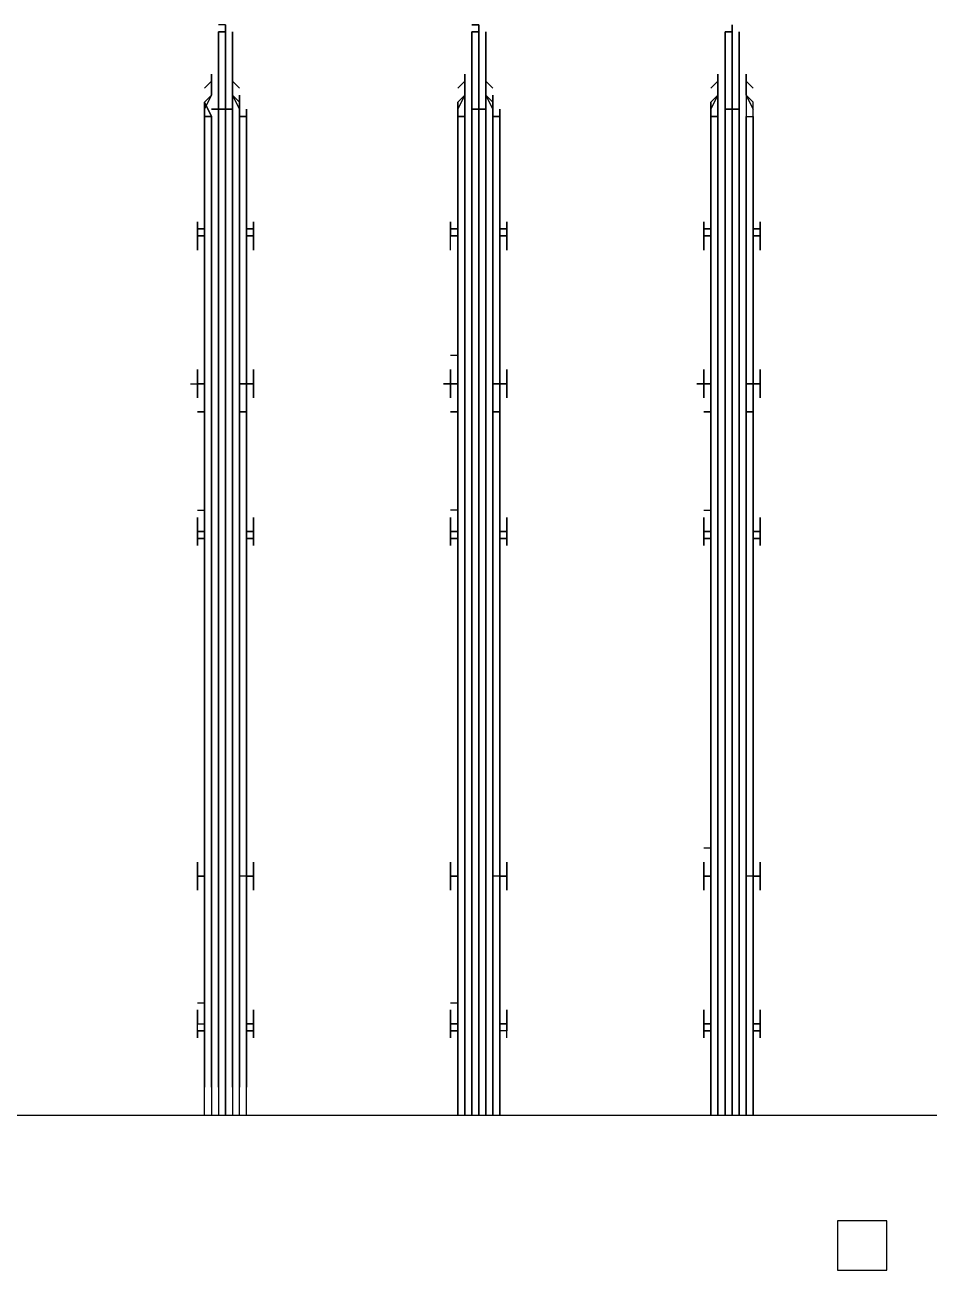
# Model space of a CAD drawing. Header units: metres. Extents: x 530797 to 531186, y 2675944 to 2676144.
# Drawn here: x 531162.012 to 531162.1898, y 2676012.1188 to 2676012.3636 of the extents above; entities that cross this region are included whole.
import ezdxf

# ---------------------------------------------------------------- set-up
doc = ezdxf.new("R2010")
doc.units = ezdxf.units.M
doc.layers.add('IDT', color=7, linetype='Continuous')

# ---------------------------------------------------------------- blocks, each defined once
blk = doc.blocks.new('IDT')
at = {"layer": 'IDT', "color": 0, "lineweight": 25}
for p, q in [((13.97549, 14.54419), (13.96581, 14.54419)), ((13.96581, 14.54419), (13.96581, 14.53451)), ((13.97549, 14.53451), (13.97549, 14.54419)), ((13.96581, 14.53451), (13.97549, 14.53451)), ((14.34065, 14.51376), (13.87591, 14.51376)), ((13.99209, 14.31735), (13.99209, 14.51376)), ((13.99209, 14.51376), (13.99209, 14.31735)), ((13.99348, 14.31735), (13.99348, 14.51376)), ((13.99348, 14.51376), (13.99348, 14.31735)), ((13.99486, 14.31597), (13.99486, 14.51376)), ((13.99486, 14.51376), (13.99486, 14.31597)), ((13.99624, 14.51376), (13.99624, 14.31597)), ((13.99624, 14.31597), (13.99624, 14.51376)), ((13.99624, 14.51376), (13.99624, 14.31597)), ((13.99624, 14.31597), (13.99624, 14.51376)), ((13.99763, 14.51376), (13.99763, 14.31597)), ((13.99763, 14.31597), (13.99763, 14.51376)), ((13.99901, 14.31735), (13.99901, 14.51376)), ((13.99901, 14.51376), (13.99901, 14.31735)), ((14.00039, 14.31735), (14.00039, 14.51376)), ((14.00039, 14.51376), (14.00039, 14.31735)), ((14.04189, 14.31735), (14.04189, 14.51376)), ((14.04189, 14.51376), (14.04189, 14.31735)), ((14.04189, 14.31735), (14.04189, 14.51376)), ((14.04327, 14.51376), (14.04327, 14.31735)), ((14.04327, 14.31735), (14.04327, 14.51376)), ((14.04327, 14.51376), (14.04327, 14.31735)), ((14.04465, 14.51376), (14.04465, 14.31597)), ((14.04465, 14.31597), (14.04465, 14.51376)), ((14.04465, 14.51376), (14.04465, 14.31597)), ((14.04604, 14.31597), (14.04604, 14.51376)), ((14.04604, 14.51376), (14.04604, 14.31597)), ((14.04604, 14.31597), (14.04604, 14.51376)), ((14.04604, 14.51376), (14.04604, 14.31597)), ((14.04604, 14.31597), (14.04604, 14.51376)), ((14.04604, 14.51376), (14.04604, 14.31597)), ((14.04742, 14.31597), (14.04742, 14.51376)), ((14.04742, 14.51376), (14.04742, 14.31597)), ((14.04742, 14.31597), (14.04742, 14.51376)), ((14.0488, 14.51376), (14.0488, 14.31735)), ((14.0488, 14.31735), (14.0488, 14.51376)), ((14.0488, 14.51376), (14.0488, 14.31735)), ((14.05018, 14.31735), (14.05018, 14.51376)), ((14.05018, 14.51376), (14.05018, 14.31735)), ((14.05018, 14.51376), (14.05018, 14.31735)), ((14.09168, 14.51376), (14.09168, 14.31735)), ((14.09306, 14.51376), (14.09306, 14.31735)), ((14.09445, 14.31597), (14.09445, 14.51376)), ((14.09583, 14.51376), (14.09583, 14.31597)), ((14.09583, 14.31597), (14.09583, 14.51376)), ((14.09721, 14.31597), (14.09721, 14.51376)), ((14.0986, 14.31735), (14.0986, 14.51376)), ((14.09998, 14.51376), (14.09998, 14.31735)), ((14.04189, 14.50823), (14.04189, 14.31735)), ((14.04327, 14.31735), (14.04327, 14.50823)), ((14.04465, 14.50823), (14.04465, 14.31597)), ((14.04604, 14.31597), (14.04604, 14.50823)), ((14.04604, 14.50823), (14.04604, 14.31597)), ((14.04742, 14.31597), (14.04742, 14.50823)), ((14.0488, 14.31735), (14.0488, 14.50823)), ((14.05018, 14.31735), (14.05018, 14.50823)), ((14.09168, 14.31735), (14.09168, 14.50823)), ((14.09306, 14.31735), (14.09306, 14.50823)), ((14.09445, 14.50823), (14.09445, 14.31597)), ((14.09583, 14.50823), (14.09583, 14.31597)), ((14.09583, 14.31597), (14.09583, 14.50823)), ((14.09721, 14.50823), (14.09721, 14.31597)), ((14.0986, 14.50823), (14.0986, 14.31735)), ((14.09998, 14.31735), (14.09998, 14.50823)), ((13.99209, 14.49578), (13.99209, 14.50131)), ((13.99209, 14.50131), (13.99209, 14.49716)), ((14.00039, 14.49716), (14.00039, 14.50131)), ((14.00039, 14.50131), (14.00039, 14.49716)), ((14.04189, 14.49578), (14.04189, 14.50131)), ((14.04189, 14.50131), (14.04189, 14.49716)), ((14.04189, 14.50131), (14.04189, 14.49716)), ((14.04189, 14.50131), (14.04189, 14.49716)), ((14.05018, 14.49716), (14.05018, 14.50131)), ((14.05018, 14.50131), (14.05018, 14.49716)), ((14.05018, 14.49716), (14.05018, 14.50131)), ((14.05018, 14.50131), (14.05018, 14.49716)), ((14.09168, 14.49716), (14.09168, 14.50131)), ((14.09168, 14.50131), (14.09168, 14.49716)), ((14.09998, 14.49716), (14.09998, 14.50131)), ((14.09998, 14.50131), (14.09998, 14.49716)), ((13.99071, 14.49716), (13.99071, 14.49855)), ((13.99071, 14.49855), (13.99071, 14.49716)), ((13.99209, 14.49855), (13.99209, 14.49993)), ((13.99209, 14.49993), (13.99209, 14.49855)), ((14.00039, 14.49993), (14.00039, 14.49855)), ((14.00039, 14.49855), (14.00039, 14.49993)), ((14.00177, 14.49716), (14.00177, 14.49855)), ((14.00177, 14.49855), (14.00177, 14.49716)), ((14.0405, 14.49855), (14.0405, 14.49716)), ((14.0405, 14.49855), (14.0405, 14.49716)), ((14.0405, 14.49855), (14.0405, 14.49716)), ((14.0405, 14.49855), (14.0405, 14.49716)), ((14.04189, 14.49855), (14.04189, 14.49993)), ((14.04189, 14.49993), (14.04189, 14.49855)), ((14.04189, 14.49855), (14.04189, 14.49993)), ((14.04189, 14.49993), (14.04189, 14.49855)), ((14.05018, 14.49993), (14.05018, 14.49855)), ((14.05018, 14.49855), (14.05018, 14.49993)), ((14.05018, 14.49993), (14.05018, 14.49855)), ((14.05018, 14.49855), (14.05018, 14.49993)), ((14.05157, 14.49716), (14.05157, 14.49855)), ((14.05157, 14.49855), (14.05157, 14.49716)), ((14.05157, 14.49716), (14.05157, 14.49855)), ((14.05157, 14.49855), (14.05157, 14.49716)), ((14.0903, 14.49716), (14.0903, 14.49855)), ((14.0903, 14.49855), (14.0903, 14.49716)), ((14.09168, 14.49855), (14.09168, 14.49993)), ((14.09168, 14.49993), (14.09168, 14.49855)), ((14.09998, 14.49993), (14.09998, 14.49855)), ((14.09998, 14.49855), (14.09998, 14.49993)), ((14.10136, 14.49716), (14.10136, 14.49855)), ((14.10136, 14.49855), (14.10136, 14.49716)), ((13.99209, 14.49716), (13.99071, 14.49716)), ((13.99071, 14.49716), (13.99209, 14.49716)), ((13.99071, 14.49578), (13.99071, 14.49716)), ((13.99071, 14.49716), (13.99071, 14.49578)), ((13.99071, 14.49301), (13.99071, 14.49578)), ((13.99071, 14.49578), (13.99071, 14.49301)), ((13.99209, 14.49578), (13.99071, 14.49578)), ((13.99071, 14.49578), (13.99209, 14.49578)), ((13.99209, 14.49716), (13.99209, 14.49578)), ((13.99209, 14.49578), (13.99209, 14.49163)), ((13.99209, 14.49163), (13.99209, 14.49578)), ((14.00177, 14.49716), (14.00039, 14.49716)), ((14.00039, 14.49716), (14.00177, 14.49716)), ((14.00177, 14.49716), (14.00039, 14.49716)), ((14.00039, 14.49716), (14.00039, 14.49163)), ((14.00039, 14.49163), (14.00039, 14.49716)), ((14.00039, 14.49716), (14.00177, 14.49716)), ((14.00177, 14.49578), (14.00039, 14.49578)), ((14.00039, 14.49578), (14.00177, 14.49578)), ((14.00177, 14.49578), (14.00177, 14.49716)), ((14.00177, 14.49716), (14.00177, 14.49578)), ((14.00177, 14.49578), (14.00177, 14.49301)), ((14.00177, 14.49301), (14.00177, 14.49578)), ((14.0405, 14.49716), (14.04189, 14.49716)), ((14.0405, 14.49578), (14.0405, 14.49716)), ((14.0405, 14.49716), (14.0405, 14.49578)), ((14.0405, 14.49716), (14.04189, 14.49716)), ((14.0405, 14.49716), (14.04189, 14.49716)), ((14.0405, 14.49578), (14.0405, 14.49716)), ((14.0405, 14.49716), (14.0405, 14.49578)), ((14.0405, 14.49716), (14.04189, 14.49716)), ((14.04189, 14.49578), (14.0405, 14.49578)), ((14.0405, 14.49578), (14.04189, 14.49578)), ((14.0405, 14.49301), (14.0405, 14.49578)), ((14.0405, 14.49578), (14.0405, 14.49301)), ((14.0405, 14.49301), (14.0405, 14.49578)), ((14.0405, 14.49578), (14.0405, 14.49301)), ((14.04189, 14.49578), (14.0405, 14.49578)), ((14.0405, 14.49578), (14.04189, 14.49578)), ((14.04189, 14.49716), (14.04189, 14.49578)), ((14.04189, 14.49578), (14.04189, 14.49716)), ((14.04189, 14.49716), (14.04189, 14.49578)), ((14.04189, 14.49578), (14.04189, 14.49163)), ((14.04189, 14.49163), (14.04189, 14.49578)), ((14.04189, 14.49578), (14.04189, 14.49163)), ((14.04189, 14.49163), (14.04189, 14.49578)), ((14.05018, 14.49578), (14.05018, 14.49716)), ((14.05018, 14.49716), (14.05157, 14.49716)), ((14.05157, 14.49716), (14.05018, 14.49716)), ((14.05018, 14.49716), (14.05018, 14.49578)), ((14.05157, 14.49716), (14.05018, 14.49716)), ((14.05018, 14.49716), (14.05157, 14.49716)), ((14.05157, 14.49716), (14.05018, 14.49716)), ((14.05018, 14.49716), (14.05018, 14.49163)), ((14.05157, 14.49716), (14.05018, 14.49716)), ((14.05018, 14.49716), (14.05157, 14.49716)), ((14.05157, 14.49716), (14.05018, 14.49716)), ((14.05018, 14.49716), (14.05018, 14.49163)), ((14.05018, 14.49163), (14.05018, 14.49578)), ((14.05157, 14.49578), (14.05018, 14.49578)), ((14.05018, 14.49578), (14.05157, 14.49578)), ((14.05018, 14.49578), (14.05157, 14.49578)), ((14.05018, 14.49163), (14.05018, 14.49578)), ((14.05018, 14.49578), (14.05157, 14.49578)), ((14.05157, 14.49716), (14.05157, 14.49578)), ((14.05157, 14.49578), (14.05157, 14.49716)), ((14.05157, 14.49578), (14.05157, 14.49716)), ((14.05157, 14.49578), (14.05157, 14.49716)), ((14.05157, 14.49578), (14.05157, 14.49301)), ((14.05157, 14.49301), (14.05157, 14.49578)), ((14.05157, 14.49578), (14.05157, 14.49301)), ((14.05157, 14.49301), (14.05157, 14.49578)), ((14.09168, 14.49716), (14.0903, 14.49716)), ((14.0903, 14.49716), (14.09168, 14.49716)), ((14.0903, 14.49578), (14.0903, 14.49716)), ((14.0903, 14.49716), (14.0903, 14.49578)), ((14.0903, 14.49301), (14.0903, 14.49578)), ((14.0903, 14.49578), (14.0903, 14.49301)), ((14.09168, 14.49578), (14.0903, 14.49578)), ((14.0903, 14.49578), (14.09168, 14.49578)), ((14.09168, 14.49716), (14.09168, 14.49578)), ((14.09168, 14.49578), (14.09168, 14.49716)), ((14.09168, 14.49578), (14.09168, 14.49163)), ((14.09168, 14.49163), (14.09168, 14.49578)), ((14.10136, 14.49716), (14.09998, 14.49716)), ((14.09998, 14.49716), (14.10136, 14.49716)), ((14.09998, 14.49578), (14.09998, 14.49716)), ((14.09998, 14.49716), (14.10136, 14.49716)), ((14.09998, 14.49578), (14.09998, 14.49716)), ((14.09998, 14.49716), (14.10136, 14.49716)), ((14.09998, 14.49163), (14.09998, 14.49578)), ((14.10136, 14.49578), (14.09998, 14.49578)), ((14.10136, 14.49578), (14.09998, 14.49578)), ((14.09998, 14.49578), (14.09998, 14.49163)), ((14.10136, 14.49716), (14.10136, 14.49578)), ((14.10136, 14.49716), (14.10136, 14.49578)), ((14.10136, 14.49301), (14.10136, 14.49578)), ((14.10136, 14.49578), (14.10136, 14.49301)), ((13.99209, 14.49163), (13.99209, 14.49301)), ((13.99209, 14.49301), (13.99209, 14.49163)), ((14.00039, 14.49301), (14.00039, 14.49163)), ((14.00039, 14.49163), (14.00039, 14.49301)), ((14.04189, 14.49163), (14.04189, 14.49301)), ((14.04189, 14.49301), (14.04189, 14.49163)), ((14.04189, 14.49163), (14.04189, 14.49301)), ((14.04189, 14.49301), (14.04189, 14.49163)), ((14.05018, 14.49163), (14.05018, 14.49301)), ((14.05018, 14.49301), (14.05018, 14.49163)), ((14.05018, 14.49163), (14.05018, 14.49301)), ((14.05018, 14.49301), (14.05018, 14.49163)), ((14.05157, 14.49163), (14.05018, 14.49163)), ((14.09168, 14.49163), (14.09168, 14.49301)), ((14.09168, 14.49301), (14.09168, 14.49163)), ((14.09998, 14.49163), (14.09998, 14.49301)), ((14.09998, 14.49301), (14.09998, 14.49163)), ((14.10136, 14.49163), (14.09998, 14.49163)), ((13.99071, 14.46673), (13.99071, 14.4695)), ((13.99071, 14.4695), (13.99071, 14.46673)), ((13.99209, 14.4695), (13.99209, 14.47088)), ((13.99209, 14.47088), (13.99209, 14.4695)), ((13.99209, 14.46673), (13.99209, 14.47088)), ((13.99209, 14.47088), (13.99209, 14.46673)), ((14.00039, 14.47088), (14.00039, 14.46673)), ((14.00039, 14.46673), (14.00039, 14.47088)), ((14.00039, 14.47088), (14.00039, 14.4695)), ((14.00039, 14.4695), (14.00039, 14.47088)), ((14.00177, 14.46673), (14.00177, 14.4695)), ((14.00177, 14.4695), (14.00177, 14.46673)), ((14.0405, 14.46673), (14.0405, 14.4695)), ((14.0405, 14.4695), (14.0405, 14.46673)), ((14.0405, 14.4695), (14.0405, 14.46673)), ((14.0405, 14.4695), (14.0405, 14.46673)), ((14.04189, 14.47088), (14.04189, 14.4695)), ((14.04189, 14.47088), (14.04189, 14.46673)), ((14.04189, 14.47088), (14.04189, 14.4695)), ((14.04189, 14.47088), (14.04189, 14.46673)), ((14.04189, 14.47088), (14.04189, 14.4695)), ((14.04189, 14.46673), (14.04189, 14.47088)), ((14.04189, 14.47088), (14.04189, 14.46673)), ((14.04189, 14.47088), (14.04189, 14.4695)), ((14.05018, 14.4695), (14.05018, 14.47088)), ((14.05018, 14.46673), (14.05018, 14.47088)), ((14.05018, 14.4695), (14.05018, 14.47088)), ((14.05018, 14.46673), (14.05018, 14.47088)), ((14.05018, 14.4695), (14.05018, 14.47088)), ((14.05018, 14.46673), (14.05018, 14.47088)), ((14.05018, 14.47088), (14.05018, 14.46673)), ((14.05018, 14.4695), (14.05018, 14.47088)), ((14.05157, 14.46673), (14.05157, 14.4695)), ((14.05157, 14.4695), (14.05157, 14.46673)), ((14.05157, 14.46673), (14.05157, 14.4695)), ((14.05157, 14.4695), (14.05157, 14.46673)), ((14.0903, 14.46673), (14.0903, 14.4695)), ((14.0903, 14.4695), (14.0903, 14.46673)), ((14.09168, 14.46673), (14.09168, 14.47088)), ((14.09168, 14.47088), (14.09168, 14.4695)), ((14.09168, 14.4695), (14.09168, 14.47088)), ((14.09168, 14.47088), (14.09168, 14.46673)), ((14.09998, 14.46673), (14.09998, 14.47088)), ((14.09998, 14.47088), (14.09998, 14.4695)), ((14.09998, 14.4695), (14.09998, 14.47088)), ((14.09998, 14.47088), (14.09998, 14.46673)), ((14.10136, 14.46673), (14.10136, 14.4695)), ((14.10136, 14.4695), (14.10136, 14.46673)), ((13.99071, 14.46397), (13.99071, 14.46673)), ((13.99071, 14.46673), (13.99209, 14.46673)), ((13.99209, 14.46673), (13.99071, 14.46673)), ((13.99071, 14.46673), (13.99209, 14.46673)), ((13.99209, 14.46673), (13.99071, 14.46673)), ((13.99071, 14.46673), (13.99071, 14.46397)), ((13.99209, 14.46673), (13.99348, 14.46673)), ((13.99209, 14.46673), (13.99209, 14.4612)), ((13.99209, 14.4612), (13.99209, 14.46673)), ((14.00039, 14.46673), (14.00177, 14.46673)), ((14.00177, 14.46673), (14.00039, 14.46673)), ((14.00039, 14.4612), (14.00039, 14.46673)), ((14.00039, 14.46673), (14.00177, 14.46673)), ((14.00177, 14.46673), (14.00039, 14.46673)), ((14.00039, 14.46673), (14.00039, 14.4612)), ((14.00177, 14.46673), (14.00039, 14.46673)), ((14.00039, 14.46673), (14.00177, 14.46673)), ((14.00039, 14.46673), (14.00177, 14.46673)), ((14.00177, 14.46673), (14.00039, 14.46673)), ((14.00177, 14.46397), (14.00177, 14.46673)), ((14.00177, 14.46673), (14.00177, 14.46397)), ((14.04189, 14.46673), (14.0405, 14.46673)), ((14.0405, 14.46673), (14.04189, 14.46673)), ((14.0405, 14.46673), (14.04189, 14.46673)), ((14.0405, 14.46673), (14.0405, 14.46397)), ((14.0405, 14.46673), (14.04189, 14.46673)), ((14.0405, 14.46673), (14.04189, 14.46673)), ((14.0405, 14.46673), (14.04189, 14.46673)), ((14.0405, 14.46673), (14.0405, 14.46397)), ((14.0405, 14.46397), (14.0405, 14.46673)), ((14.0405, 14.46673), (14.04189, 14.46673)), ((14.04189, 14.46673), (14.0405, 14.46673)), ((14.0405, 14.46673), (14.0405, 14.46397)), ((14.04189, 14.46673), (14.04327, 14.46673)), ((14.04189, 14.46673), (14.04189, 14.4612)), ((14.04189, 14.46673), (14.04189, 14.4612)), ((14.04189, 14.4612), (14.04189, 14.46673)), ((14.04189, 14.46673), (14.04189, 14.4612)), ((14.05157, 14.46673), (14.05018, 14.46673)), ((14.05018, 14.46673), (14.05157, 14.46673)), ((14.05157, 14.46673), (14.05018, 14.46673)), ((14.05018, 14.46673), (14.05157, 14.46673)), ((14.05157, 14.46673), (14.05018, 14.46673)), ((14.05157, 14.46673), (14.05018, 14.46673)), ((14.05018, 14.46673), (14.05018, 14.4612)), ((14.05018, 14.4612), (14.05018, 14.46673)), ((14.05018, 14.46673), (14.05018, 14.4612)), ((14.05018, 14.4612), (14.05018, 14.46673)), ((14.05018, 14.46673), (14.05157, 14.46673)), ((14.05157, 14.46673), (14.05018, 14.46673)), ((14.05018, 14.46673), (14.05157, 14.46673)), ((14.05157, 14.46673), (14.05018, 14.46673)), ((14.05018, 14.46673), (14.05157, 14.46673)), ((14.05157, 14.46673), (14.05018, 14.46673)), ((14.05018, 14.46673), (14.05157, 14.46673)), ((14.05157, 14.46397), (14.05157, 14.46673)), ((14.05157, 14.46673), (14.05157, 14.46397)), ((14.05157, 14.46673), (14.05157, 14.46397)), ((14.05157, 14.46397), (14.05157, 14.46673)), ((14.09168, 14.46673), (14.0903, 14.46673)), ((14.0903, 14.46673), (14.09168, 14.46673)), ((14.0903, 14.46397), (14.0903, 14.46673)), ((14.0903, 14.46673), (14.09168, 14.46673)), ((14.09168, 14.46673), (14.0903, 14.46673)), ((14.0903, 14.46673), (14.0903, 14.46397)), ((14.09168, 14.4612), (14.09168, 14.46673)), ((14.09168, 14.46673), (14.09168, 14.4612)), ((14.09168, 14.46673), (14.09306, 14.46673)), ((14.09998, 14.4612), (14.09998, 14.46673)), ((14.09998, 14.46673), (14.10136, 14.46673)), ((14.10136, 14.46673), (14.09998, 14.46673)), ((14.09998, 14.46673), (14.10136, 14.46673)), ((14.10136, 14.46673), (14.09998, 14.46673)), ((14.09998, 14.46673), (14.10136, 14.46673)), ((14.10136, 14.46673), (14.09998, 14.46673)), ((14.09998, 14.46673), (14.09998, 14.4612)), ((14.10136, 14.46673), (14.10136, 14.46397)), ((14.10136, 14.46397), (14.10136, 14.46673)), ((13.99209, 14.46258), (13.99209, 14.46397)), ((13.99209, 14.46397), (13.99209, 14.46258)), ((14.00039, 14.46397), (14.00039, 14.46258)), ((14.00039, 14.46258), (14.00039, 14.46397)), ((14.04189, 14.46258), (14.04189, 14.46397)), ((14.04189, 14.46397), (14.04189, 14.46258)), ((14.04189, 14.46258), (14.04189, 14.46397)), ((14.04189, 14.46397), (14.04189, 14.46258)), ((14.05018, 14.46397), (14.05018, 14.46258)), ((14.05018, 14.46258), (14.05018, 14.46397)), ((14.05018, 14.46397), (14.05018, 14.46258)), ((14.05018, 14.46258), (14.05018, 14.46397)), ((14.09168, 14.46258), (14.09168, 14.46397)), ((14.09168, 14.46397), (14.09168, 14.46258)), ((14.09998, 14.46397), (14.09998, 14.46258)), ((14.09998, 14.46258), (14.09998, 14.46397)), ((14.00177, 14.4612), (14.00039, 14.4612)), ((13.99209, 14.40034), (13.99209, 14.40449)), ((13.99209, 14.40449), (13.99209, 14.40034)), ((13.99209, 14.40172), (13.99209, 14.40311)), ((13.99209, 14.40311), (13.99209, 14.40172)), ((14.00039, 14.40034), (14.00039, 14.40449)), ((14.00039, 14.40449), (14.00039, 14.40034)), ((14.00039, 14.40311), (14.00039, 14.40172)), ((14.00039, 14.40172), (14.00039, 14.40311)), ((14.04189, 14.40034), (14.04189, 14.40449)), ((14.04189, 14.40449), (14.04189, 14.40034)), ((14.04189, 14.40034), (14.04189, 14.40449)), ((14.04189, 14.40449), (14.04189, 14.39481)), ((14.04189, 14.40172), (14.04189, 14.40311)), ((14.04189, 14.40311), (14.04189, 14.40172)), ((14.04189, 14.40172), (14.04189, 14.40311)), ((14.04189, 14.40311), (14.04189, 14.40172)), ((14.05018, 14.40034), (14.05018, 14.40449)), ((14.05018, 14.40449), (14.05018, 14.40034)), ((14.05018, 14.40034), (14.05018, 14.40449)), ((14.05018, 14.40449), (14.05018, 14.40034)), ((14.05018, 14.40311), (14.05018, 14.40172)), ((14.05018, 14.40172), (14.05018, 14.40311)), ((14.05018, 14.40311), (14.05018, 14.40172)), ((14.05018, 14.40172), (14.05018, 14.40311)), ((14.09168, 14.39481), (14.09168, 14.40449)), ((14.09168, 14.40449), (14.09168, 14.40034)), ((14.09168, 14.40172), (14.09168, 14.40311)), ((14.09168, 14.40311), (14.09168, 14.40172)), ((14.09998, 14.40034), (14.09998, 14.40449)), ((14.09998, 14.40449), (14.09998, 14.40034)), ((14.09998, 14.40311), (14.09998, 14.40172)), ((14.09998, 14.40172), (14.09998, 14.40311)), ((13.99071, 14.40034), (13.99071, 14.40172)), ((13.99071, 14.40172), (13.99071, 14.40034)), ((13.99071, 14.40034), (13.99071, 14.39896)), ((13.99071, 14.39896), (13.99071, 14.40034)), ((13.99209, 14.40034), (13.99071, 14.40034)), ((13.99071, 14.40034), (13.99209, 14.40034)), ((13.99209, 14.40034), (13.99209, 14.39481)), ((13.99209, 14.39896), (13.99209, 14.40034)), ((14.00177, 14.40034), (14.00039, 14.40034)), ((14.00039, 14.40034), (14.00039, 14.39896)), ((14.00177, 14.40034), (14.00039, 14.40034)), ((14.00039, 14.39896), (14.00039, 14.40034)), ((14.00039, 14.40034), (14.00177, 14.40034)), ((14.00177, 14.40034), (14.00177, 14.40172)), ((14.00177, 14.40172), (14.00177, 14.40034)), ((14.00177, 14.39896), (14.00177, 14.40034)), ((14.00177, 14.40034), (14.00177, 14.39896)), ((14.0405, 14.40034), (14.0405, 14.40172)), ((14.0405, 14.40172), (14.0405, 14.40034)), ((14.0405, 14.40034), (14.0405, 14.40172)), ((14.0405, 14.40172), (14.0405, 14.40034)), ((14.0405, 14.39896), (14.0405, 14.40034)), ((14.0405, 14.40034), (14.0405, 14.39896)), ((14.04189, 14.40034), (14.0405, 14.40034)), ((14.0405, 14.40034), (14.04189, 14.40034)), ((14.04189, 14.40034), (14.0405, 14.40034)), ((14.0405, 14.40034), (14.04189, 14.40034)), ((14.0405, 14.40034), (14.0405, 14.39896)), ((14.0405, 14.39896), (14.0405, 14.40034)), ((14.04189, 14.40034), (14.04189, 14.39896)), ((14.04189, 14.39896), (14.04189, 14.40034)), ((14.04189, 14.39896), (14.04189, 14.40034)), ((14.05157, 14.40034), (14.05018, 14.40034)), ((14.05018, 14.40034), (14.05157, 14.40034)), ((14.05018, 14.39481), (14.05018, 14.40034)), ((14.05018, 14.40034), (14.05157, 14.40034)), ((14.05157, 14.40034), (14.05018, 14.40034)), ((14.05018, 14.40034), (14.05018, 14.39896)), ((14.05018, 14.39896), (14.05018, 14.40034)), ((14.05018, 14.40034), (14.05157, 14.40034)), ((14.05157, 14.40034), (14.05018, 14.40034)), ((14.05018, 14.40034), (14.05157, 14.40034)), ((14.05157, 14.40034), (14.05018, 14.40034)), ((14.05018, 14.40034), (14.05018, 14.39896)), ((14.05157, 14.40034), (14.05157, 14.40172)), ((14.05157, 14.40172), (14.05157, 14.40034)), ((14.05157, 14.40034), (14.05157, 14.40172)), ((14.05157, 14.40172), (14.05157, 14.40034)), ((14.05157, 14.39896), (14.05157, 14.40034)), ((14.05157, 14.40034), (14.05157, 14.39896)), ((14.05157, 14.40034), (14.05157, 14.39896)), ((14.05157, 14.39896), (14.05157, 14.40034)), ((14.0903, 14.40034), (14.0903, 14.40172)), ((14.0903, 14.40172), (14.0903, 14.40034)), ((14.09168, 14.40034), (14.0903, 14.40034)), ((14.0903, 14.40034), (14.09168, 14.40034)), ((14.0903, 14.40034), (14.0903, 14.39896)), ((14.0903, 14.39896), (14.0903, 14.40034)), ((14.09168, 14.40034), (14.09168, 14.39896)), ((14.10136, 14.40034), (14.09998, 14.40034)), ((14.09998, 14.40034), (14.10136, 14.40034)), ((14.10136, 14.40034), (14.09998, 14.40034)), ((14.09998, 14.40034), (14.09998, 14.39896)), ((14.09998, 14.39896), (14.09998, 14.40034)), ((14.09998, 14.40034), (14.10136, 14.40034)), ((14.10136, 14.40034), (14.10136, 14.40172)), ((14.10136, 14.40172), (14.10136, 14.40034)), ((14.10136, 14.39896), (14.10136, 14.40034)), ((14.10136, 14.40034), (14.10136, 14.39896)), ((13.99071, 14.39896), (13.99209, 14.39896)), ((13.99209, 14.39896), (13.99071, 14.39896)), ((13.99071, 14.39619), (13.99071, 14.39896)), ((13.99071, 14.39896), (13.99071, 14.39619)), ((13.99209, 14.39481), (13.99209, 14.39896)), ((14.00039, 14.39896), (14.00177, 14.39896)), ((14.00039, 14.39481), (14.00039, 14.39896)), ((14.00177, 14.39896), (14.00039, 14.39896)), ((14.00039, 14.39896), (14.00039, 14.39481)), ((14.00177, 14.39619), (14.00177, 14.39896)), ((14.00177, 14.39896), (14.00177, 14.39619)), ((14.0405, 14.39619), (14.0405, 14.39896)), ((14.0405, 14.39896), (14.0405, 14.39619)), ((14.04189, 14.39896), (14.0405, 14.39896)), ((14.0405, 14.39896), (14.04189, 14.39896)), ((14.0405, 14.39896), (14.04189, 14.39896)), ((14.04189, 14.39896), (14.0405, 14.39896)), ((14.0405, 14.39619), (14.0405, 14.39896)), ((14.0405, 14.39896), (14.0405, 14.39619)), ((14.04189, 14.39896), (14.04189, 14.39481)), ((14.04189, 14.39481), (14.04189, 14.39896)), ((14.04189, 14.39481), (14.04189, 14.39896)), ((14.05018, 14.39896), (14.05157, 14.39896)), ((14.05157, 14.39896), (14.05018, 14.39896)), ((14.05157, 14.39896), (14.05018, 14.39896)), ((14.05018, 14.39896), (14.05018, 14.39481)), ((14.05018, 14.39481), (14.05018, 14.39896)), ((14.05018, 14.39896), (14.05157, 14.39896)), ((14.05018, 14.39896), (14.05018, 14.39481)), ((14.05157, 14.39896), (14.05157, 14.39619)), ((14.05157, 14.39619), (14.05157, 14.39896)), ((14.05157, 14.39896), (14.05157, 14.39619)), ((14.05157, 14.39619), (14.05157, 14.39896)), ((14.0903, 14.39896), (14.09168, 14.39896)), ((14.09168, 14.39896), (14.0903, 14.39896)), ((14.0903, 14.39619), (14.0903, 14.39896)), ((14.0903, 14.39896), (14.0903, 14.39619)), ((14.09168, 14.39896), (14.09168, 14.39481)), ((14.09998, 14.39481), (14.09998, 14.39896)), ((14.09998, 14.39896), (14.10136, 14.39896)), ((14.09998, 14.39896), (14.09998, 14.39481)), ((14.10136, 14.39896), (14.09998, 14.39896)), ((14.10136, 14.39896), (14.10136, 14.39619)), ((14.10136, 14.39619), (14.10136, 14.39896)), ((13.99209, 14.39481), (13.99209, 14.39619)), ((13.99209, 14.39619), (13.99209, 14.39481)), ((14.00039, 14.39481), (14.00039, 14.39619)), ((14.00039, 14.39619), (14.00039, 14.39481)), ((14.04189, 14.39481), (14.04189, 14.39619)), ((14.04189, 14.39619), (14.04189, 14.39481)), ((14.04189, 14.39481), (14.04189, 14.39619)), ((14.04189, 14.39619), (14.04189, 14.39481)), ((14.05018, 14.39481), (14.05018, 14.39619)), ((14.05018, 14.39619), (14.05018, 14.39481)), ((14.05018, 14.39481), (14.05018, 14.39619)), ((14.05018, 14.39619), (14.05018, 14.39481)), ((14.09168, 14.39481), (14.09168, 14.39619)), ((14.09168, 14.39619), (14.09168, 14.39481)), ((14.09998, 14.39481), (14.09998, 14.39619)), ((14.09998, 14.39619), (14.09998, 14.39481)), ((14.00177, 14.39481), (14.00039, 14.39481)), ((14.05018, 14.39481), (14.05157, 14.39481)), ((14.10136, 14.39481), (14.09998, 14.39481)), ((13.99348, 14.37544), (13.99209, 14.37544)), ((13.99209, 14.37544), (13.99348, 14.37544)), ((13.99209, 14.37268), (13.99209, 14.37406)), ((13.99209, 14.37406), (13.99209, 14.37268)), ((13.99209, 14.36991), (13.99209, 14.37406)), ((13.99209, 14.37406), (13.99209, 14.36991)), ((14.00177, 14.37544), (14.00039, 14.37544)), ((14.00039, 14.37544), (14.00177, 14.37544)), ((14.00039, 14.37406), (14.00039, 14.36991)), ((14.00039, 14.36991), (14.00039, 14.37406)), ((14.00039, 14.37406), (14.00039, 14.37268)), ((14.00039, 14.37268), (14.00039, 14.37406)), ((14.04327, 14.37544), (14.04189, 14.37544)), ((14.04189, 14.37544), (14.04327, 14.37544)), ((14.04327, 14.37544), (14.04189, 14.37544)), ((14.04189, 14.37544), (14.04327, 14.37544)), ((14.04189, 14.36991), (14.04189, 14.37406)), ((14.04189, 14.37406), (14.04189, 14.37268)), ((14.04189, 14.37268), (14.04189, 14.37406)), ((14.04189, 14.37406), (14.04189, 14.36991)), ((14.04189, 14.37268), (14.04189, 14.37406)), ((14.04189, 14.37406), (14.04189, 14.37268)), ((14.04189, 14.36991), (14.04189, 14.37406)), ((14.04189, 14.37406), (14.04189, 14.36991)), ((14.05157, 14.37544), (14.05018, 14.37544)), ((14.05018, 14.37544), (14.05157, 14.37544)), ((14.05157, 14.37544), (14.05018, 14.37544)), ((14.05018, 14.37544), (14.05157, 14.37544)), ((14.05018, 14.37406), (14.05018, 14.37268)), ((14.05018, 14.37268), (14.05018, 14.37406)), ((14.05018, 14.37406), (14.05018, 14.36991)), ((14.05018, 14.36991), (14.05018, 14.37406)), ((14.05018, 14.37406), (14.05018, 14.37268)), ((14.05018, 14.37268), (14.05018, 14.37406)), ((14.05018, 14.37406), (14.05018, 14.36991)), ((14.05018, 14.36991), (14.05018, 14.37406)), ((14.09306, 14.37544), (14.09168, 14.37544)), ((14.09168, 14.37544), (14.09306, 14.37544)), ((14.09168, 14.37268), (14.09168, 14.37406)), ((14.09168, 14.37406), (14.09168, 14.37268)), ((14.09168, 14.36991), (14.09168, 14.37406)), ((14.09168, 14.37406), (14.09168, 14.36991)), ((14.10136, 14.37544), (14.09998, 14.37544)), ((14.09998, 14.37544), (14.10136, 14.37544)), ((14.09998, 14.36991), (14.09998, 14.37406)), ((14.09998, 14.37406), (14.09998, 14.37268)), ((14.09998, 14.37268), (14.09998, 14.37406)), ((14.09998, 14.37406), (14.09998, 14.36991)), ((13.99071, 14.36991), (13.99071, 14.37268)), ((13.99071, 14.37268), (13.99071, 14.36991)), ((14.00177, 14.36991), (14.00177, 14.37268)), ((14.00177, 14.37268), (14.00177, 14.36991)), ((14.0405, 14.36991), (14.0405, 14.37268)), ((14.0405, 14.37268), (14.0405, 14.36991)), ((14.0405, 14.36991), (14.0405, 14.37268)), ((14.0405, 14.37268), (14.0405, 14.36991)), ((14.05157, 14.36991), (14.05157, 14.37268)), ((14.05157, 14.37268), (14.05157, 14.36991)), ((14.05157, 14.36991), (14.05157, 14.37268)), ((14.05157, 14.37268), (14.05157, 14.36991)), ((14.0903, 14.36991), (14.0903, 14.37268)), ((14.0903, 14.37268), (14.0903, 14.36991)), ((14.10136, 14.36991), (14.10136, 14.37268)), ((14.10136, 14.37268), (14.10136, 14.36991)), ((13.99209, 14.36991), (13.99071, 14.36991)), ((13.99071, 14.36991), (13.99209, 14.36991)), ((13.99209, 14.36991), (13.99071, 14.36991)), ((13.99071, 14.36991), (13.99071, 14.36715)), ((13.99071, 14.36715), (13.99071, 14.36991)), ((13.99071, 14.36991), (13.99209, 14.36991)), ((13.99209, 14.36991), (13.99209, 14.36438)), ((13.99209, 14.36438), (13.99209, 14.36991)), ((13.99209, 14.36991), (13.99348, 14.36991)), ((13.99348, 14.36991), (13.99209, 14.36991)), ((14.00039, 14.36991), (14.00177, 14.36991)), ((14.00177, 14.36991), (14.00039, 14.36991)), ((14.00039, 14.36991), (14.00177, 14.36991)), ((14.00177, 14.36991), (14.00039, 14.36991)), ((14.00039, 14.36438), (14.00039, 14.36991)), ((14.00039, 14.36991), (14.00177, 14.36991)), ((14.00177, 14.36991), (14.00039, 14.36991)), ((14.00039, 14.36991), (14.00039, 14.36438)), ((14.00177, 14.36991), (14.00177, 14.36715)), ((14.00177, 14.36715), (14.00177, 14.36991)), ((14.00177, 14.36991), (14.00316, 14.36991)), ((14.00316, 14.36991), (14.00177, 14.36991)), ((14.04189, 14.36991), (14.0405, 14.36991)), ((14.0405, 14.36991), (14.0405, 14.36715)), ((14.0405, 14.36715), (14.0405, 14.36991)), ((14.0405, 14.36991), (14.04189, 14.36991)), ((14.04189, 14.36991), (14.0405, 14.36991)), ((14.0405, 14.36991), (14.04189, 14.36991)), ((14.04189, 14.36991), (14.0405, 14.36991)), ((14.0405, 14.36991), (14.04189, 14.36991)), ((14.0405, 14.36715), (14.0405, 14.36991)), ((14.0405, 14.36991), (14.0405, 14.36715)), ((14.04189, 14.36991), (14.0405, 14.36991)), ((14.0405, 14.36991), (14.04189, 14.36991)), ((14.04189, 14.36991), (14.04189, 14.36438)), ((14.04189, 14.36438), (14.04189, 14.36991)), ((14.04189, 14.36991), (14.04327, 14.36991)), ((14.04189, 14.36991), (14.04327, 14.36991)), ((14.04327, 14.36991), (14.04189, 14.36991)), ((14.04189, 14.36991), (14.04189, 14.36438)), ((14.04189, 14.36438), (14.04189, 14.36991)), ((14.05018, 14.36438), (14.05018, 14.36991)), ((14.05018, 14.36991), (14.05157, 14.36991)), ((14.05157, 14.36991), (14.05018, 14.36991)), ((14.05018, 14.36991), (14.05157, 14.36991)), ((14.05157, 14.36991), (14.05018, 14.36991)), ((14.05018, 14.36991), (14.05157, 14.36991)), ((14.05157, 14.36991), (14.05018, 14.36991)), ((14.05018, 14.36991), (14.05018, 14.36438)), ((14.05018, 14.36438), (14.05018, 14.36991)), ((14.05018, 14.36991), (14.05157, 14.36991)), ((14.05157, 14.36991), (14.05018, 14.36991)), ((14.05018, 14.36991), (14.05157, 14.36991)), ((14.05157, 14.36991), (14.05018, 14.36991)), ((14.05018, 14.36991), (14.05157, 14.36991)), ((14.05157, 14.36991), (14.05018, 14.36991)), ((14.05018, 14.36991), (14.05157, 14.36991)), ((14.05157, 14.36991), (14.05018, 14.36991)), ((14.05157, 14.36991), (14.05018, 14.36991)), ((14.05018, 14.36991), (14.05018, 14.36438)), ((14.05157, 14.36991), (14.05157, 14.36715)), ((14.05157, 14.36715), (14.05157, 14.36991)), ((14.05157, 14.36991), (14.05157, 14.36715)), ((14.05157, 14.36715), (14.05157, 14.36991)), ((14.05157, 14.36991), (14.05295, 14.36991)), ((14.05295, 14.36991), (14.05157, 14.36991)), ((14.09168, 14.36991), (14.0903, 14.36991)), ((14.0903, 14.36991), (14.09168, 14.36991)), ((14.09168, 14.36991), (14.0903, 14.36991)), ((14.0903, 14.36991), (14.0903, 14.36715)), ((14.0903, 14.36715), (14.0903, 14.36991)), ((14.0903, 14.36991), (14.09168, 14.36991)), ((14.09168, 14.36991), (14.09168, 14.36438)), ((14.09168, 14.36438), (14.09168, 14.36991)), ((14.09168, 14.36991), (14.09306, 14.36991)), ((14.09306, 14.36991), (14.09168, 14.36991)), ((14.09998, 14.36991), (14.10136, 14.36991)), ((14.10136, 14.36991), (14.09998, 14.36991)), ((14.10136, 14.36991), (14.09998, 14.36991)), ((14.09998, 14.36991), (14.10136, 14.36991)), ((14.10136, 14.36991), (14.09998, 14.36991)), ((14.09998, 14.36991), (14.09998, 14.36438)), ((14.09998, 14.36438), (14.09998, 14.36991)), ((14.09998, 14.36991), (14.10136, 14.36991)), ((14.10136, 14.36991), (14.09998, 14.36991)), ((14.10274, 14.36991), (14.10136, 14.36991)), ((14.10136, 14.36991), (14.10136, 14.36715)), ((14.10136, 14.36715), (14.10136, 14.36991)), ((13.99209, 14.36576), (13.99209, 14.36715)), ((13.99209, 14.36715), (13.99209, 14.36576)), ((14.00039, 14.36715), (14.00039, 14.36576)), ((14.00039, 14.36576), (14.00039, 14.36715)), ((14.04189, 14.36576), (14.04189, 14.36715)), ((14.04189, 14.36715), (14.04189, 14.36576)), ((14.04189, 14.36576), (14.04189, 14.36715)), ((14.04189, 14.36715), (14.04189, 14.36576)), ((14.05018, 14.36715), (14.05018, 14.36576)), ((14.05018, 14.36576), (14.05018, 14.36715)), ((14.05018, 14.36715), (14.05018, 14.36576)), ((14.05018, 14.36576), (14.05018, 14.36715)), ((14.09168, 14.36576), (14.09168, 14.36715)), ((14.09168, 14.36715), (14.09168, 14.36576)), ((14.09998, 14.36715), (14.09998, 14.36576)), ((14.09998, 14.36576), (14.09998, 14.36715)), ((14.05018, 14.36438), (14.05157, 14.36438)), ((13.99209, 14.33948), (13.99209, 14.34502)), ((13.99209, 14.34502), (13.99209, 14.34363)), ((13.99209, 14.34363), (13.99209, 14.34502)), ((13.99209, 14.34502), (13.99209, 14.34087)), ((14.00039, 14.34087), (14.00039, 14.34502)), ((14.00039, 14.34502), (14.00039, 14.34363)), ((14.00039, 14.34363), (14.00039, 14.34502)), ((14.00039, 14.34502), (14.00039, 14.34087)), ((14.04189, 14.33948), (14.04189, 14.34502)), ((14.04189, 14.34502), (14.04189, 14.34363)), ((14.04189, 14.34363), (14.04189, 14.34502)), ((14.04189, 14.34502), (14.04189, 14.34363)), ((14.04189, 14.34363), (14.04189, 14.34502)), ((14.04189, 14.34502), (14.04189, 14.33948)), ((14.04189, 14.34502), (14.04189, 14.34087)), ((14.04189, 14.34502), (14.04189, 14.34087)), ((14.05018, 14.34087), (14.05018, 14.34502)), ((14.05018, 14.34363), (14.05018, 14.34502)), ((14.05018, 14.34087), (14.05018, 14.34502)), ((14.05018, 14.34502), (14.05018, 14.34363)), ((14.05018, 14.34363), (14.05018, 14.34502)), ((14.05018, 14.34502), (14.05018, 14.34087)), ((14.05018, 14.34363), (14.05018, 14.34502)), ((14.05018, 14.34087), (14.05018, 14.34502)), ((14.09168, 14.34363), (14.09168, 14.34502)), ((14.09168, 14.34502), (14.09168, 14.34363)), ((14.09168, 14.34087), (14.09168, 14.34502)), ((14.09168, 14.34502), (14.09168, 14.33948)), ((14.09998, 14.34502), (14.09998, 14.34363)), ((14.09998, 14.34363), (14.09998, 14.34502)), ((14.09998, 14.34087), (14.09998, 14.34502)), ((14.09998, 14.34502), (14.09998, 14.34087)), ((13.99071, 14.34087), (13.99071, 14.34363)), ((13.99071, 14.34363), (13.99071, 14.34087)), ((14.00177, 14.34087), (14.00177, 14.34363)), ((14.00177, 14.34363), (14.00177, 14.34087)), ((14.0405, 14.34087), (14.0405, 14.34363)), ((14.0405, 14.34363), (14.0405, 14.34087)), ((14.0405, 14.34363), (14.0405, 14.34087)), ((14.0405, 14.34363), (14.0405, 14.34087)), ((14.05157, 14.34363), (14.05157, 14.34087)), ((14.05157, 14.34363), (14.05157, 14.34087)), ((14.05157, 14.34363), (14.05157, 14.34087)), ((14.05157, 14.34363), (14.05157, 14.34087)), ((14.0903, 14.34087), (14.0903, 14.34363)), ((14.0903, 14.34363), (14.0903, 14.34087)), ((14.10136, 14.34087), (14.10136, 14.34363)), ((14.10136, 14.34363), (14.10136, 14.34087)), ((13.99071, 14.33948), (13.99071, 14.34087)), ((13.99071, 14.34087), (13.99071, 14.33948)), ((13.99209, 14.34087), (13.99071, 14.34087)), ((13.99071, 14.34087), (13.99209, 14.34087)), ((13.99209, 14.33948), (13.99071, 14.33948)), ((13.99071, 14.33948), (13.99209, 14.33948)), ((13.99071, 14.3381), (13.99071, 14.33948)), ((13.99071, 14.33948), (13.99071, 14.3381)), ((13.99209, 14.34087), (13.99209, 14.33533)), ((13.99209, 14.33533), (13.99209, 14.33948)), ((14.00039, 14.34087), (14.00177, 14.34087)), ((14.00177, 14.34087), (14.00039, 14.34087)), ((14.00039, 14.34087), (14.00039, 14.33533)), ((14.00039, 14.33948), (14.00039, 14.34087)), ((14.00039, 14.34087), (14.00177, 14.34087)), ((14.00177, 14.33948), (14.00039, 14.33948)), ((14.00039, 14.33948), (14.00177, 14.33948)), ((14.00039, 14.33533), (14.00039, 14.33948)), ((14.00177, 14.34087), (14.00177, 14.33948)), ((14.00177, 14.33948), (14.00177, 14.34087)), ((14.00177, 14.33948), (14.00177, 14.3381)), ((14.00177, 14.3381), (14.00177, 14.33948)), ((14.04189, 14.34087), (14.0405, 14.34087)), ((14.0405, 14.34087), (14.04189, 14.34087)), ((14.0405, 14.33948), (14.0405, 14.34087)), ((14.0405, 14.34087), (14.0405, 14.33948)), ((14.0405, 14.34087), (14.04189, 14.34087)), ((14.0405, 14.33948), (14.0405, 14.34087)), ((14.0405, 14.34087), (14.0405, 14.33948)), ((14.0405, 14.34087), (14.04189, 14.34087)), ((14.04189, 14.33948), (14.0405, 14.33948)), ((14.0405, 14.33948), (14.04189, 14.33948)), ((14.0405, 14.3381), (14.0405, 14.33948)), ((14.0405, 14.33948), (14.0405, 14.3381)), ((14.0405, 14.33948), (14.04189, 14.33948)), ((14.04189, 14.33948), (14.0405, 14.33948)), ((14.0405, 14.33948), (14.0405, 14.3381)), ((14.0405, 14.3381), (14.0405, 14.33948)), ((14.04189, 14.33948), (14.04189, 14.34087)), ((14.04189, 14.34087), (14.04189, 14.33948)), ((14.04189, 14.33533), (14.04189, 14.33948)), ((14.04189, 14.33948), (14.04189, 14.33533)), ((14.04189, 14.33533), (14.04189, 14.33948)), ((14.04189, 14.33948), (14.04189, 14.33533)), ((14.05018, 14.34087), (14.05157, 14.34087)), ((14.05018, 14.34087), (14.05018, 14.33948)), ((14.05018, 14.34087), (14.05157, 14.34087)), ((14.05157, 14.34087), (14.05018, 14.34087)), ((14.05018, 14.34087), (14.05157, 14.34087)), ((14.05018, 14.34087), (14.05018, 14.33948)), ((14.05018, 14.34087), (14.05157, 14.34087)), ((14.05018, 14.34087), (14.05157, 14.34087)), ((14.05018, 14.34087), (14.05157, 14.34087)), ((14.05018, 14.33948), (14.05018, 14.34087)), ((14.05018, 14.34087), (14.05157, 14.34087)), ((14.05018, 14.34087), (14.05018, 14.33948)), ((14.05018, 14.33948), (14.05018, 14.33533)), ((14.05157, 14.33948), (14.05018, 14.33948)), ((14.05018, 14.33948), (14.05018, 14.33533)), ((14.05018, 14.33948), (14.05018, 14.33533)), ((14.05157, 14.33948), (14.05018, 14.33948)), ((14.05157, 14.33948), (14.05018, 14.33948)), ((14.05018, 14.33948), (14.05157, 14.33948)), ((14.05018, 14.33948), (14.05018, 14.33533)), ((14.05157, 14.34087), (14.05157, 14.33948)), ((14.05157, 14.34087), (14.05157, 14.33948)), ((14.05157, 14.33948), (14.05157, 14.34087)), ((14.05157, 14.34087), (14.05157, 14.33948)), ((14.05157, 14.3381), (14.05157, 14.33948)), ((14.05157, 14.33948), (14.05157, 14.3381)), ((14.05157, 14.33948), (14.05157, 14.3381)), ((14.05157, 14.3381), (14.05157, 14.33948)), ((14.0903, 14.33948), (14.0903, 14.34087)), ((14.0903, 14.34087), (14.0903, 14.33948)), ((14.09168, 14.34087), (14.0903, 14.34087)), ((14.0903, 14.34087), (14.09168, 14.34087)), ((14.09168, 14.33948), (14.0903, 14.33948)), ((14.0903, 14.33948), (14.09168, 14.33948)), ((14.0903, 14.3381), (14.0903, 14.33948)), ((14.0903, 14.33948), (14.0903, 14.3381)), ((14.09168, 14.33948), (14.09168, 14.34087)), ((14.09168, 14.33533), (14.09168, 14.33948)), ((14.09168, 14.33948), (14.09168, 14.33533)), ((14.09998, 14.33948), (14.09998, 14.34087)), ((14.09998, 14.34087), (14.10136, 14.34087)), ((14.10136, 14.34087), (14.09998, 14.34087)), ((14.09998, 14.34087), (14.10136, 14.34087)), ((14.10136, 14.34087), (14.09998, 14.34087)), ((14.09998, 14.34087), (14.09998, 14.33948)), ((14.10136, 14.33948), (14.09998, 14.33948)), ((14.09998, 14.33948), (14.10136, 14.33948)), ((14.09998, 14.33948), (14.09998, 14.33533)), ((14.09998, 14.33533), (14.09998, 14.33948)), ((14.10136, 14.34087), (14.10136, 14.33948)), ((14.10136, 14.33948), (14.10136, 14.34087)), ((14.10136, 14.33948), (14.10136, 14.3381)), ((14.10136, 14.3381), (14.10136, 14.33948)), ((13.99209, 14.33672), (13.99209, 14.3381)), ((13.99209, 14.3381), (13.99209, 14.33672)), ((14.00039, 14.3381), (14.00039, 14.33672)), ((14.00039, 14.33672), (14.00039, 14.3381)), ((14.04189, 14.33672), (14.04189, 14.3381)), ((14.04189, 14.3381), (14.04189, 14.33672)), ((14.04189, 14.33672), (14.04189, 14.3381)), ((14.04189, 14.3381), (14.04189, 14.33672)), ((14.05018, 14.3381), (14.05018, 14.33672)), ((14.05018, 14.33672), (14.05018, 14.3381)), ((14.05018, 14.3381), (14.05018, 14.33672)), ((14.05018, 14.33672), (14.05018, 14.3381)), ((14.09168, 14.33672), (14.09168, 14.3381)), ((14.09168, 14.3381), (14.09168, 14.33672)), ((14.09998, 14.3381), (14.09998, 14.33672)), ((14.09998, 14.33672), (14.09998, 14.3381)), ((13.99348, 14.31735), (13.99209, 14.31735)), ((13.99209, 14.31735), (13.99209, 14.31597)), ((13.99209, 14.31735), (13.99209, 14.31597)), ((13.99348, 14.31735), (13.99209, 14.31735)), ((13.99348, 14.3132), (13.99348, 14.31735)), ((13.99348, 14.3132), (13.99348, 14.31735)), ((14.00039, 14.31735), (13.99901, 14.31735)), ((13.99901, 14.31735), (13.99901, 14.3132)), ((13.99901, 14.3132), (13.99901, 14.31735)), ((13.99901, 14.31735), (14.00039, 14.31735)), ((14.00039, 14.31597), (14.00039, 14.31735)), ((14.00039, 14.31735), (14.00039, 14.31597)), ((14.04189, 14.31735), (14.04189, 14.31597)), ((14.04189, 14.31597), (14.04189, 14.31735)), ((14.04189, 14.31735), (14.04327, 14.31735)), ((14.04327, 14.31735), (14.04189, 14.31735)), ((14.04189, 14.31735), (14.04327, 14.31735)), ((14.04327, 14.31735), (14.04189, 14.31735)), ((14.04189, 14.31735), (14.04189, 14.31597)), ((14.04189, 14.31597), (14.04189, 14.31735)), ((14.04327, 14.31735), (14.04327, 14.3132)), ((14.04327, 14.3132), (14.04327, 14.31735)), ((14.04327, 14.31735), (14.04327, 14.3132)), ((14.04327, 14.3132), (14.04327, 14.31735)), ((14.0488, 14.31735), (14.05018, 14.31735)), ((14.0488, 14.3132), (14.0488, 14.31735)), ((14.0488, 14.31735), (14.05018, 14.31735)), ((14.05018, 14.31735), (14.0488, 14.31735)), ((14.0488, 14.31735), (14.0488, 14.3132)), ((14.0488, 14.3132), (14.0488, 14.31735)), ((14.0488, 14.31735), (14.05018, 14.31735)), ((14.0488, 14.3132), (14.0488, 14.31735)), ((14.05018, 14.31735), (14.05018, 14.31597)), ((14.05018, 14.31597), (14.05018, 14.31735)), ((14.05018, 14.31735), (14.05018, 14.31597)), ((14.05018, 14.31735), (14.05018, 14.31597)), ((14.09306, 14.31735), (14.09168, 14.31735)), ((14.09168, 14.31735), (14.09306, 14.31735)), ((14.09168, 14.31735), (14.09168, 14.31597)), ((14.09168, 14.31597), (14.09168, 14.31735)), ((14.09306, 14.31735), (14.09306, 14.3132)), ((14.09306, 14.3132), (14.09306, 14.31735)), ((14.0986, 14.31735), (14.09998, 14.31459)), ((14.09998, 14.31735), (14.0986, 14.31735)), ((14.09998, 14.31459), (14.0986, 14.31735)), ((14.0986, 14.31735), (14.09998, 14.31735)), ((14.09998, 14.31597), (14.09998, 14.31735)), ((14.09998, 14.31735), (14.09998, 14.31597)), ((13.99209, 14.31597), (13.99209, 14.31459)), ((13.99209, 14.31597), (13.99348, 14.3132)), ((13.99348, 14.3132), (13.99209, 14.31597)), ((13.99209, 14.31597), (13.99209, 14.31459)), ((13.99209, 14.31459), (13.99348, 14.3132)), ((13.99209, 14.31459), (13.99348, 14.3132)), ((13.99624, 14.31597), (13.99486, 14.31597)), ((13.99486, 14.31597), (13.99486, 14.30075)), ((13.99486, 14.30075), (13.99486, 14.31597)), ((13.99486, 14.31597), (13.99624, 14.31597)), ((13.99624, 14.29937), (13.99624, 14.31597)), ((13.99624, 14.31597), (13.99624, 14.29937)), ((13.99624, 14.31597), (13.99763, 14.31597)), ((13.99763, 14.31597), (13.99624, 14.31597)), ((13.99624, 14.31597), (13.99763, 14.31597)), ((13.99763, 14.31597), (13.99624, 14.31597)), ((13.99624, 14.31597), (13.99624, 14.29937)), ((13.99624, 14.29937), (13.99624, 14.31597)), ((13.99763, 14.31597), (13.99763, 14.30075)), ((13.99763, 14.30075), (13.99763, 14.31597)), ((14.00039, 14.31597), (13.99901, 14.3132)), ((13.99901, 14.3132), (14.00039, 14.31597)), ((13.99901, 14.3132), (14.00039, 14.31459)), ((14.00039, 14.31459), (13.99901, 14.3132)), ((14.00039, 14.31459), (14.00039, 14.31597)), ((14.00039, 14.31597), (14.00039, 14.31459)), ((14.04465, 14.3132), (14.04327, 14.31597)), ((14.04327, 14.31597), (14.04327, 14.31459)), ((14.04327, 14.31459), (14.04327, 14.31597)), ((14.04327, 14.31597), (14.04465, 14.3132)), ((14.04327, 14.31459), (14.04327, 14.31597)), ((14.04327, 14.31597), (14.04327, 14.31459)), ((14.04465, 14.3132), (14.04327, 14.31597)), ((14.04327, 14.31597), (14.04465, 14.3132)), ((14.04327, 14.31459), (14.04465, 14.3132)), ((14.04465, 14.3132), (14.04327, 14.31459)), ((14.04465, 14.3132), (14.04327, 14.31459)), ((14.04327, 14.31459), (14.04465, 14.3132)), ((14.04465, 14.31597), (14.04465, 14.30075)), ((14.04465, 14.30075), (14.04465, 14.31597)), ((14.04465, 14.31597), (14.04465, 14.30075)), ((14.04465, 14.30075), (14.04465, 14.31597)), ((14.04465, 14.31597), (14.04604, 14.31597)), ((14.04465, 14.31597), (14.04604, 14.31597)), ((14.04604, 14.31597), (14.04465, 14.31597)), ((14.04465, 14.31597), (14.04604, 14.31597)), ((14.04604, 14.31597), (14.04742, 14.31597)), ((14.04742, 14.31597), (14.04604, 14.31597)), ((14.04604, 14.31597), (14.04742, 14.31597)), ((14.04604, 14.29937), (14.04604, 14.31597)), ((14.04604, 14.31597), (14.04604, 14.29937)), ((14.04604, 14.29937), (14.04604, 14.31597)), ((14.04604, 14.31597), (14.04604, 14.29937)), ((14.04604, 14.31597), (14.04742, 14.31597)), ((14.04742, 14.31597), (14.04604, 14.31597)), ((14.04604, 14.31597), (14.04742, 14.31597)), ((14.04742, 14.31597), (14.04604, 14.31597)), ((14.04604, 14.31597), (14.04742, 14.31597)), ((14.04604, 14.31597), (14.04604, 14.29937)), ((14.04604, 14.29937), (14.04604, 14.31597)), ((14.04604, 14.31597), (14.04604, 14.29937)), ((14.04604, 14.29937), (14.04604, 14.31597)), ((14.04742, 14.31597), (14.04742, 14.30075)), ((14.04742, 14.30075), (14.04742, 14.31597)), ((14.04742, 14.31597), (14.04742, 14.30075)), ((14.04742, 14.30075), (14.04742, 14.31597)), ((14.05018, 14.31597), (14.0488, 14.3132)), ((14.0488, 14.3132), (14.05018, 14.31597)), ((14.05018, 14.31597), (14.0488, 14.3132)), ((14.0488, 14.3132), (14.05018, 14.31597)), ((14.05018, 14.31459), (14.0488, 14.3132)), ((14.0488, 14.3132), (14.05018, 14.31459)), ((14.05018, 14.31459), (14.0488, 14.3132)), ((14.0488, 14.3132), (14.05018, 14.31459)), ((14.05018, 14.31597), (14.05018, 14.31459)), ((14.05018, 14.31459), (14.05018, 14.31597)), ((14.05018, 14.31597), (14.05018, 14.31459)), ((14.05018, 14.31459), (14.05018, 14.31597)), ((14.09445, 14.3132), (14.09306, 14.31597)), ((14.09306, 14.31597), (14.09306, 14.31459)), ((14.09306, 14.31459), (14.09306, 14.31597)), ((14.09306, 14.31597), (14.09445, 14.3132)), ((14.09306, 14.31459), (14.09445, 14.3132)), ((14.09445, 14.3132), (14.09306, 14.31459)), ((14.09445, 14.31597), (14.09583, 14.31597)), ((14.09583, 14.31597), (14.09445, 14.31597)), ((14.09445, 14.31597), (14.09445, 14.30075)), ((14.09445, 14.30075), (14.09445, 14.31597)), ((14.09583, 14.31597), (14.09721, 14.31597)), ((14.09721, 14.31597), (14.09583, 14.31597)), ((14.09583, 14.29937), (14.09583, 14.31597)), ((14.09583, 14.31597), (14.09583, 14.29937)), ((14.09583, 14.31597), (14.09583, 14.29937)), ((14.09583, 14.29937), (14.09583, 14.31597)), ((14.09721, 14.31597), (14.0986, 14.31597)), ((14.0986, 14.31597), (14.09721, 14.31597)), ((14.09721, 14.31597), (14.09721, 14.30075)), ((14.09721, 14.30075), (14.09721, 14.31597)), ((14.09998, 14.31597), (14.0986, 14.3132)), ((14.0986, 14.3132), (14.09998, 14.31597)), ((14.09998, 14.31459), (14.0986, 14.3132)), ((14.0986, 14.3132), (14.09998, 14.31459)), ((14.09998, 14.31459), (14.0986, 14.3132)), ((14.0986, 14.3132), (14.09998, 14.31459)), ((14.09998, 14.31459), (14.09998, 14.31597)), ((14.09998, 14.31597), (14.09998, 14.31459)), ((13.99348, 14.3132), (13.99348, 14.30905)), ((13.99348, 14.30905), (13.99348, 14.3132)), ((13.99901, 14.3132), (13.99901, 14.30905)), ((13.99901, 14.30905), (13.99901, 14.3132)), ((14.04465, 14.30905), (14.04465, 14.3132)), ((14.04465, 14.3132), (14.04465, 14.30905)), ((14.04465, 14.30905), (14.04465, 14.3132)), ((14.04465, 14.3132), (14.04465, 14.30905)), ((14.0488, 14.3132), (14.0488, 14.30905)), ((14.0488, 14.30905), (14.0488, 14.3132)), ((14.0488, 14.3132), (14.0488, 14.30905)), ((14.0488, 14.30905), (14.0488, 14.3132)), ((14.09445, 14.30905), (14.09445, 14.3132)), ((14.09445, 14.3132), (14.09445, 14.30905)), ((14.0986, 14.3132), (14.0986, 14.30905)), ((14.0986, 14.30905), (14.0986, 14.3132)), ((13.99209, 14.31182), (13.99348, 14.31044)), ((13.99348, 14.31044), (13.99209, 14.31182)), ((13.99348, 14.31044), (13.99348, 14.30905)), ((13.99348, 14.30905), (13.99348, 14.31044)), ((13.99901, 14.31044), (14.00039, 14.31182)), ((14.00039, 14.31182), (13.99901, 14.31044)), ((13.99901, 14.30905), (13.99901, 14.31044)), ((13.99901, 14.31044), (13.99901, 14.30905)), ((14.04327, 14.31182), (14.04465, 14.31044)), ((14.04465, 14.31044), (14.04327, 14.31182)), ((14.04327, 14.31182), (14.04465, 14.31044)), ((14.04465, 14.31044), (14.04327, 14.31182)), ((14.04465, 14.31044), (14.04465, 14.30905)), ((14.04465, 14.30905), (14.04465, 14.31044)), ((14.04465, 14.31044), (14.04465, 14.30905)), ((14.04465, 14.30905), (14.04465, 14.31044)), ((14.0488, 14.31044), (14.05018, 14.31182)), ((14.05018, 14.31182), (14.0488, 14.31044)), ((14.0488, 14.31044), (14.05018, 14.31182)), ((14.05018, 14.31182), (14.0488, 14.31044)), ((14.0488, 14.30905), (14.0488, 14.31044)), ((14.0488, 14.31044), (14.0488, 14.30905)), ((14.0488, 14.30905), (14.0488, 14.31044)), ((14.0488, 14.31044), (14.0488, 14.30905)), ((14.09306, 14.31182), (14.09445, 14.31044)), ((14.09445, 14.31044), (14.09306, 14.31182)), ((14.09445, 14.31044), (14.09445, 14.30905)), ((14.09445, 14.30905), (14.09445, 14.31044)), ((14.0986, 14.31044), (14.09998, 14.31182)), ((14.09998, 14.31182), (14.0986, 14.31044)), ((14.0986, 14.30905), (14.0986, 14.31044)), ((14.0986, 14.31044), (14.0986, 14.30905)), ((13.99763, 14.30075), (13.99624, 14.30075)), ((13.99624, 14.30075), (13.99763, 14.30075)), ((13.99763, 14.30075), (13.99624, 14.30075)), ((13.99624, 14.30075), (13.99763, 14.30075)), ((14.04742, 14.30075), (14.04604, 14.30075)), ((14.04604, 14.30075), (14.04742, 14.30075)), ((14.04742, 14.30075), (14.04604, 14.30075)), ((14.04604, 14.30075), (14.04742, 14.30075)), ((14.04742, 14.30075), (14.04604, 14.30075)), ((14.04604, 14.30075), (14.04742, 14.30075)), ((14.04742, 14.30075), (14.04604, 14.30075)), ((14.04604, 14.30075), (14.04742, 14.30075)), ((14.09721, 14.30075), (14.09583, 14.30075)), ((14.09583, 14.30075), (14.09721, 14.30075)), ((14.09721, 14.30075), (14.09583, 14.30075)), ((14.09583, 14.30075), (14.09721, 14.30075)), ((14.04742, 14.29937), (14.04604, 14.29937)), ((14.04604, 14.29937), (14.04742, 14.29937)), ((14.09583, 14.29937), (14.09721, 14.29937))]:
    blk.add_line(p, q, dxfattribs=at)

msp = doc.modelspace()

# ---------------------------------------------------------------- block references
at = {"layer": 'IDT', "color": 8, "rotation": 180}
msp.add_blockref('IDT', (531176.14728, 2676026.66297), dxfattribs=at)

doc.saveas('drawing.dxf')
